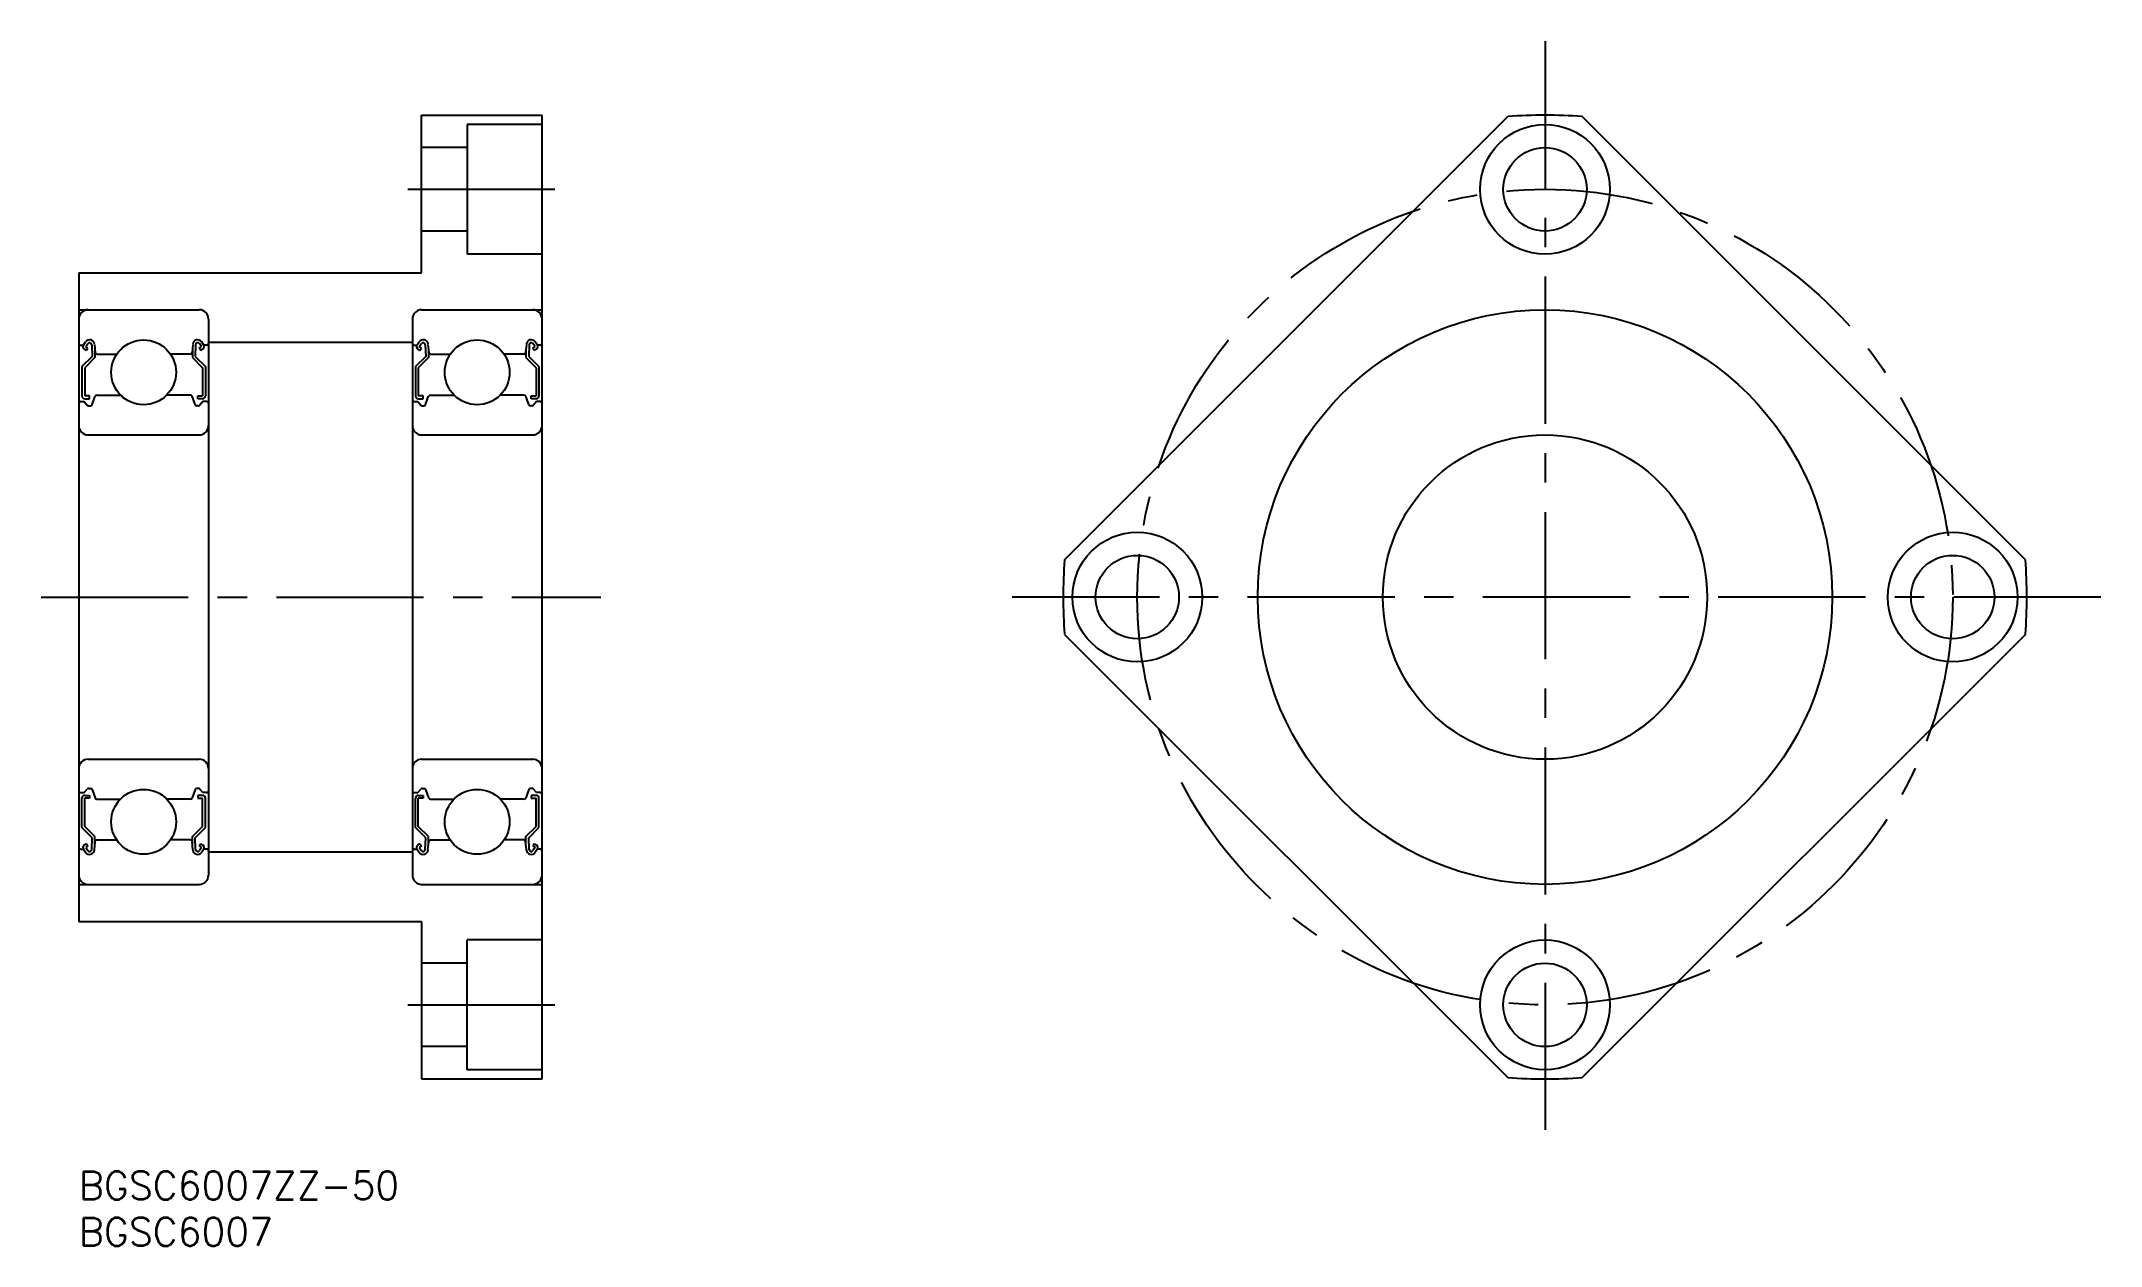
# Model space of a CAD drawing. Extents: x -4 to 218, y -8 to 122.
import ezdxf

# ---------------------------------------------------------------- set-up
doc = ezdxf.new("R2010")
doc.units = 0
doc.header["$LTSCALE"] = 0.5
doc.linetypes.add('CENTER', pattern=[50.8, 31.75, -6.35, 6.35, -6.35])
for name, color, linetype in [('MSM_CENTER', 1, 'CENTER'), ('MSM_CONTINUOUS', 7, 'CONTINUOUS'), ('MSM_PART_NUMBER', 7, 'CONTINUOUS')]:
    doc.layers.add(name, color=color, linetype=linetype)
doc.styles.get("Standard").update_dxf_attribs({"font": 'txt.shx', "height": 3, "bigfont": 'bigfont.shx'})

# ---------------------------------------------------------------- blocks, each defined once
blk = doc.blocks.new('*U1')
at = {"layer": 'MSM_PART_NUMBER'}
blk.add_text('BGSC6007ZZ-50', height=3, dxfattribs=at).set_placement((0, -3))
blk = doc.blocks.new('*U2')
at = {"layer": 'MSM_PART_NUMBER'}
blk.add_text('BGSC6007', height=3, dxfattribs=at).set_placement((0, -8))

msp = doc.modelspace()

# ---------------------------------------------------------------- linework, layer by layer
at = {"layer": 'MSM_CENTER'}
for p, q in [((158.24, 121.98), (158.24, 2.02)), ((35.5, 106), (51.5, 106)), ((-4.06, 62), (56.36, 62)), ((218.22, 62), (98.26, 62)), ((35.5, 18), (51.5, 18))]:
    msp.add_line(p, q, dxfattribs=at)
msp.add_circle((158.24, 62), 44, dxfattribs=at)
at = {"layer": 'MSM_CONTINUOUS'}
for p, q in [((37, 97), (37, 114)), ((37, 114), (50, 114)), ((50, 10), (50, 114)), ((106.4, 66.02), (154.22, 113.84)), ((210.09, 66.02), (162.26, 113.84)), ((41.9, 113), (41.9, 99)), ((50, 113), (41.9, 113)), ((41.9, 110.5), (37, 110.5)), ((41.9, 101.5), (37, 101.5)), ((50, 99), (41.9, 99)), ((0, 97), (37, 97)), ((0, 97), (0, 27)), ((0, 93), (13, 93)), ((14, 92), (14, 32)), ((36, 92), (36, 32)), ((37, 93), (50, 93)), ((0.2, 89.2), (0.5, 89.2)), ((0.5, 89.2), (0.73, 89.53)), ((0.75, 89.03), (0.98, 89.36)), ((0.99, 88.85), (0.75, 89.03)), ((1.4, 89.23), (1.44, 87.97)), ((1.69, 89.27), (1.77, 88.38)), ((12.31, 89.27), (12.23, 88.38)), ((12.6, 89.23), (12.56, 87.97)), ((13.01, 88.85), (13.25, 89.03)), ((13.25, 89.03), (13.02, 89.36)), ((13.5, 89.2), (13.27, 89.53)), ((13.8, 89.2), (13.5, 89.2)), ((14, 89.5), (36, 89.5)), ((36.2, 89.2), (36.5, 89.2)), ((36.5, 89.2), (36.73, 89.53)), ((36.75, 89.03), (36.98, 89.36)), ((36.99, 88.85), (36.75, 89.03)), ((37.4, 89.23), (37.44, 87.97)), ((37.69, 89.27), (37.77, 88.38)), ((48.31, 89.27), (48.23, 88.38)), ((48.6, 89.23), (48.56, 87.97)), ((49.01, 88.85), (49.25, 89.03)), ((49.25, 89.03), (49.02, 89.36)), ((49.5, 89.2), (49.27, 89.53)), ((49.8, 89.2), (49.5, 89.2)), ((1.44, 87.97), (0.34, 86.87)), ((0.34, 86.87), (0.34, 83.7)), ((0.82, 88.61), (0.57, 88.78)), ((1.74, 87.85), (0.64, 86.75)), ((0.64, 86.75), (0.64, 83.7)), ((0.82, 88.61), (0.99, 88.85)), ((1.74, 88.72), (1.74, 87.85)), ((1.97, 88.2), (4.09, 88.2)), ((12.03, 88.2), (9.91, 88.2)), ((12.26, 88.72), (12.26, 87.85)), ((12.26, 87.85), (13.36, 86.75)), ((12.56, 87.97), (13.66, 86.87)), ((13.18, 88.61), (13.01, 88.85)), ((13.18, 88.61), (13.43, 88.78)), ((13.36, 86.75), (13.36, 83.7)), ((13.66, 86.87), (13.66, 83.7)), ((37.44, 87.97), (36.34, 86.87)), ((36.34, 86.87), (36.34, 83.7)), ((36.82, 88.61), (36.57, 88.78)), ((37.74, 87.85), (36.64, 86.75)), ((36.64, 86.75), (36.64, 83.7)), ((36.82, 88.61), (36.99, 88.85)), ((37.74, 88.72), (37.74, 87.85)), ((37.97, 88.2), (40.09, 88.2)), ((48.03, 88.2), (45.91, 88.2)), ((48.26, 88.72), (48.26, 87.85)), ((48.26, 87.85), (49.36, 86.75)), ((48.56, 87.97), (49.66, 86.87)), ((49.18, 88.61), (49.01, 88.85)), ((49.18, 88.61), (49.43, 88.78)), ((49.36, 86.75), (49.36, 83.7)), ((49.66, 86.87), (49.66, 83.7)), ((0.2, 83.1), (0.6, 83.1)), ((0.6, 83.1), (0.92, 82.72)), ((1.16, 83.7), (0.64, 83.7)), ((0.64, 83.4), (1.16, 83.4)), ((1.07, 82.65), (1.25, 82.65)), ((1.16, 83.4), (1.16, 83.7)), ((1.43, 82.78), (1.76, 83.67)), ((1.95, 83.8), (4.5, 83.8)), ((12.05, 83.8), (9.5, 83.8)), ((12.57, 82.78), (12.24, 83.67)), ((12.93, 82.65), (12.75, 82.65)), ((12.84, 83.4), (12.84, 83.7)), ((12.84, 83.7), (13.36, 83.7)), ((13.36, 83.4), (12.84, 83.4)), ((13.4, 83.1), (13.08, 82.72)), ((13.8, 83.1), (13.4, 83.1)), ((36.2, 83.1), (36.6, 83.1)), ((36.6, 83.1), (36.92, 82.72)), ((37.16, 83.7), (36.64, 83.7)), ((36.64, 83.4), (37.16, 83.4)), ((37.07, 82.65), (37.25, 82.65)), ((37.16, 83.4), (37.16, 83.7)), ((37.43, 82.78), (37.76, 83.67)), ((37.95, 83.8), (40.5, 83.8)), ((48.05, 83.8), (45.5, 83.8)), ((48.57, 82.78), (48.24, 83.67)), ((48.93, 82.65), (48.75, 82.65)), ((48.84, 83.4), (48.84, 83.7)), ((48.84, 83.7), (49.36, 83.7)), ((49.36, 83.4), (48.84, 83.4)), ((49.4, 83.1), (49.08, 82.72)), ((49.8, 83.1), (49.4, 83.1)), ((1, 79.5), (13, 79.5)), ((37, 79.5), (49, 79.5)), ((106.4, 57.98), (154.22, 10.16)), ((210.09, 57.98), (162.26, 10.16)), ((1, 44.5), (13, 44.5)), ((37, 44.5), (49, 44.5)), ((0.2, 40.9), (0.6, 40.9)), ((0.34, 37.13), (0.34, 40.3)), ((0.6, 40.9), (0.92, 41.28)), ((0.64, 40.6), (1.16, 40.6)), ((0.64, 37.25), (0.64, 40.3)), ((1.16, 40.3), (0.64, 40.3)), ((1.07, 41.35), (1.25, 41.35)), ((1.16, 40.6), (1.16, 40.3)), ((1.43, 41.22), (1.76, 40.33)), ((1.95, 40.2), (4.5, 40.2)), ((12.05, 40.2), (9.5, 40.2)), ((12.57, 41.22), (12.24, 40.33)), ((12.93, 41.35), (12.75, 41.35)), ((13.36, 40.6), (12.84, 40.6)), ((12.84, 40.6), (12.84, 40.3)), ((12.84, 40.3), (13.36, 40.3)), ((13.4, 40.9), (13.08, 41.28)), ((13.36, 37.25), (13.36, 40.3)), ((13.8, 40.9), (13.4, 40.9)), ((13.66, 37.13), (13.66, 40.3)), ((36.2, 40.9), (36.6, 40.9)), ((36.34, 37.13), (36.34, 40.3)), ((36.6, 40.9), (36.92, 41.28)), ((36.64, 40.6), (37.16, 40.6)), ((36.64, 37.25), (36.64, 40.3)), ((37.16, 40.3), (36.64, 40.3)), ((37.07, 41.35), (37.25, 41.35)), ((37.16, 40.6), (37.16, 40.3)), ((37.43, 41.22), (37.76, 40.33)), ((37.95, 40.2), (40.5, 40.2)), ((48.05, 40.2), (45.5, 40.2)), ((48.57, 41.22), (48.24, 40.33)), ((48.93, 41.35), (48.75, 41.35)), ((49.36, 40.6), (48.84, 40.6)), ((48.84, 40.6), (48.84, 40.3)), ((48.84, 40.3), (49.36, 40.3)), ((49.4, 40.9), (49.08, 41.28)), ((49.36, 37.25), (49.36, 40.3)), ((49.8, 40.9), (49.4, 40.9)), ((49.66, 37.13), (49.66, 40.3)), ((1.44, 36.03), (0.34, 37.13)), ((1.74, 36.15), (0.64, 37.25)), ((1.4, 34.77), (1.44, 36.03)), ((1.69, 34.73), (1.77, 35.62)), ((1.74, 35.28), (1.74, 36.15)), ((1.97, 35.8), (4.09, 35.8)), ((12.03, 35.8), (9.91, 35.8)), ((12.31, 34.73), (12.23, 35.62)), ((12.26, 36.15), (13.36, 37.25)), ((12.26, 35.28), (12.26, 36.15)), ((12.56, 36.03), (13.66, 37.13)), ((12.6, 34.77), (12.56, 36.03)), ((37.44, 36.03), (36.34, 37.13)), ((37.74, 36.15), (36.64, 37.25)), ((37.4, 34.77), (37.44, 36.03)), ((37.69, 34.73), (37.77, 35.62)), ((37.74, 35.28), (37.74, 36.15)), ((37.97, 35.8), (40.09, 35.8)), ((48.03, 35.8), (45.91, 35.8)), ((48.31, 34.73), (48.23, 35.62)), ((48.26, 36.15), (49.36, 37.25)), ((48.26, 35.28), (48.26, 36.15)), ((48.56, 36.03), (49.66, 37.13)), ((48.6, 34.77), (48.56, 36.03)), ((0.2, 34.8), (0.5, 34.8)), ((0.5, 34.8), (0.73, 34.47)), ((0.82, 35.39), (0.57, 35.22)), ((0.99, 35.15), (0.75, 34.97)), ((0.75, 34.97), (0.98, 34.64)), ((0.82, 35.39), (0.99, 35.15)), ((13.18, 35.39), (13.01, 35.15)), ((13.01, 35.15), (13.25, 34.97)), ((13.25, 34.97), (13.02, 34.64)), ((13.18, 35.39), (13.43, 35.22)), ((13.5, 34.8), (13.27, 34.47)), ((13.8, 34.8), (13.5, 34.8)), ((14, 34.5), (36, 34.5)), ((36.2, 34.8), (36.5, 34.8)), ((36.5, 34.8), (36.73, 34.47)), ((36.82, 35.39), (36.57, 35.22)), ((36.99, 35.15), (36.75, 34.97)), ((36.75, 34.97), (36.98, 34.64)), ((36.82, 35.39), (36.99, 35.15)), ((49.18, 35.39), (49.01, 35.15)), ((49.01, 35.15), (49.25, 34.97)), ((49.25, 34.97), (49.02, 34.64)), ((49.18, 35.39), (49.43, 35.22)), ((49.5, 34.8), (49.27, 34.47)), ((49.8, 34.8), (49.5, 34.8)), ((0, 31), (13, 31)), ((37, 31), (50, 31)), ((0, 27), (37, 27)), ((37, 27), (37, 10)), ((41.9, 11), (41.9, 25)), ((50, 25), (41.9, 25)), ((41.9, 22.5), (37, 22.5)), ((41.9, 13.5), (37, 13.5)), ((37, 10), (50, 10)), ((50, 11), (41.9, 11))]:
    msp.add_line(p, q, dxfattribs=at)
for centre, radius in [((158.24, 106), 7), ((158.24, 106), 4.5), ((158.24, 62), 31), ((7, 86.25), 3.5), ((43, 86.25), 3.5), ((158.24, 62), 17.5), ((114.24, 62), 7), ((202.24, 62), 7), ((114.24, 62), 4.5), ((202.24, 62), 4.5), ((7, 37.75), 3.5), ((43, 37.75), 3.5), ((158.24, 18), 7), ((158.24, 18), 4.5)]:
    msp.add_circle(centre, radius, dxfattribs=at)
for centre, radius, start, end in [((158.24, 62), 52, 85.5697, 94.4303), ((1, 92), 1, 90, 180), ((13, 92), 1, 0, 90), ((37, 92), 1, 90, 180), ((49, 92), 1, 0, 90), ((0.2, 89.4), 0.2, 180, 270), ((0.75, 89.03), 0.3, 144.9356, 235.0377), ((1.17, 89.23), 0.53, 5.0651, 144.9356), ((1.17, 89.22), 0.23, 2.1311, 144.9356), ((12.83, 89.23), 0.53, 35.0644, 174.9349), ((12.83, 89.22), 0.23, 35.0644, 177.8689), ((13.25, 89.03), 0.3, 304.9623, 35.0644), ((13.8, 89.4), 0.2, 270, 0), ((36.2, 89.4), 0.2, 180, 270), ((36.75, 89.03), 0.3, 144.9356, 235.0377), ((37.17, 89.23), 0.53, 5.0651, 144.9356), ((37.17, 89.22), 0.23, 2.1311, 144.9356), ((48.83, 89.23), 0.53, 35.0644, 174.9349), ((48.83, 89.22), 0.23, 35.0644, 177.8689), ((49.25, 89.03), 0.3, 304.9623, 35.0644), ((49.8, 89.4), 0.2, 270, 0), ((1.97, 88.4), 0.2, 185.0651, 270), ((12.03, 88.4), 0.2, 270, 354.9349), ((37.97, 88.4), 0.2, 185.0651, 270), ((48.03, 88.4), 0.2, 270, 354.9349), ((0.2, 82.9), 0.2, 90, 180), ((0.64, 83.7), 0.3, 180, 270), ((1.07, 82.85), 0.2, 219.9991, 270), ((1.25, 82.85), 0.2, 270, 339.9703), ((1.95, 83.6), 0.2, 90, 159.9703), ((12.05, 83.6), 0.2, 20.0297, 90), ((12.75, 82.85), 0.2, 200.0297, 270), ((12.93, 82.85), 0.2, 270, 320.0009), ((13.36, 83.7), 0.3, 270, 0), ((13.8, 82.9), 0.2, 0, 90), ((36.2, 82.9), 0.2, 90, 180), ((36.64, 83.7), 0.3, 180, 270), ((37.07, 82.85), 0.2, 219.9991, 270), ((37.25, 82.85), 0.2, 270, 339.9703), ((37.95, 83.6), 0.2, 90, 159.9703), ((48.05, 83.6), 0.2, 20.0297, 90), ((48.75, 82.85), 0.2, 200.0297, 270), ((48.93, 82.85), 0.2, 270, 320.0009), ((49.36, 83.7), 0.3, 270, 0), ((49.8, 82.9), 0.2, 0, 90), ((1, 80.5), 1, 180, 270), ((13, 80.5), 1, 270, 0), ((37, 80.5), 1, 180, 270), ((49, 80.5), 1, 270, 0), ((158.24, 62), 52, 175.5697, 184.4303), ((158.24, 62), 52, 355.5697, 4.4303), ((1, 43.5), 1, 90, 180), ((13, 43.5), 1, 0, 90), ((37, 43.5), 1, 90, 180), ((49, 43.5), 1, 0, 90), ((0.2, 41.1), 0.2, 180, 270), ((0.64, 40.3), 0.3, 90, 180), ((1.07, 41.15), 0.2, 90, 140.0009), ((1.25, 41.15), 0.2, 20.0297, 90), ((1.95, 40.4), 0.2, 200.0297, 270), ((12.05, 40.4), 0.2, 270, 339.9703), ((12.75, 41.15), 0.2, 90, 159.9703), ((12.93, 41.15), 0.2, 39.9991, 90), ((13.36, 40.3), 0.3, 0, 90), ((13.8, 41.1), 0.2, 270, 0), ((36.2, 41.1), 0.2, 180, 270), ((36.64, 40.3), 0.3, 90, 180), ((37.07, 41.15), 0.2, 90, 140.0009), ((37.25, 41.15), 0.2, 20.0297, 90), ((37.95, 40.4), 0.2, 200.0297, 270), ((48.05, 40.4), 0.2, 270, 339.9703), ((48.75, 41.15), 0.2, 90, 159.9703), ((48.93, 41.15), 0.2, 39.9991, 90), ((49.36, 40.3), 0.3, 0, 90), ((49.8, 41.1), 0.2, 270, 0), ((1.97, 35.6), 0.2, 90, 174.9349), ((12.03, 35.6), 0.2, 5.0651, 90), ((37.97, 35.6), 0.2, 90, 174.9349), ((48.03, 35.6), 0.2, 5.0651, 90), ((0.2, 34.6), 0.2, 90, 180), ((0.75, 34.97), 0.3, 124.9623, 215.0644), ((1.17, 34.77), 0.53, 215.0644, 354.9349), ((1.17, 34.78), 0.23, 215.0644, 357.8689), ((12.83, 34.77), 0.53, 185.0651, 324.9356), ((12.83, 34.78), 0.23, 182.1311, 324.9356), ((13.25, 34.97), 0.3, 324.9356, 55.0377), ((13.8, 34.6), 0.2, 0, 90), ((36.2, 34.6), 0.2, 90, 180), ((36.75, 34.97), 0.3, 124.9623, 215.0644), ((37.17, 34.77), 0.53, 215.0644, 354.9349), ((37.17, 34.78), 0.23, 215.0644, 357.8689), ((48.83, 34.77), 0.53, 185.0651, 324.9356), ((48.83, 34.78), 0.23, 182.1311, 324.9356), ((49.25, 34.97), 0.3, 324.9356, 55.0377), ((49.8, 34.6), 0.2, 0, 90), ((1, 32), 1, 180, 270), ((13, 32), 1, 270, 0), ((37, 32), 1, 180, 270), ((49, 32), 1, 270, 0), ((158.24, 62), 52, 265.5697, 274.4303)]:
    msp.add_arc(centre, radius, start, end, dxfattribs=at)

# ---------------------------------------------------------------- block references
for name in ['*U1', '*U2']:
    msp.add_blockref(name, (0, 0), dxfattribs=at)

doc.saveas('drawing.dxf')
